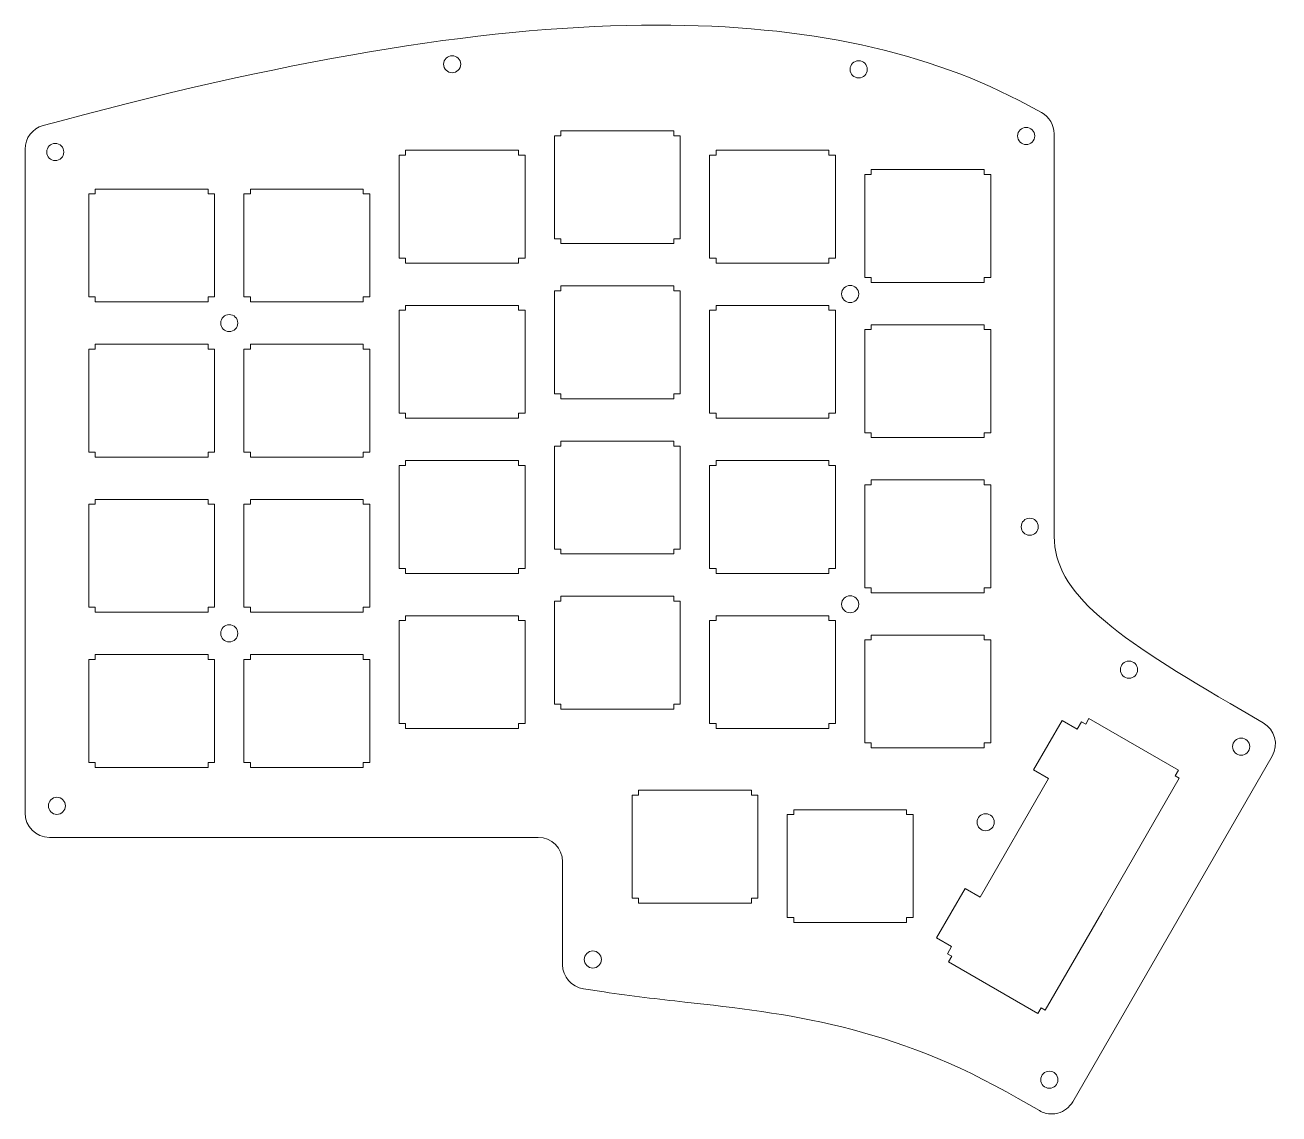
# Model space of a CAD drawing. Header units: inches. Extents: x 73 to 227, y -135 to -1.
import ezdxf

# ---------------------------------------------------------------- set-up
doc = ezdxf.new("R2010")
doc.units = ezdxf.units.IN
doc.header["$MEASUREMENT"] = 0
doc.layers.add('Layer 1', color=7, linetype='Continuous')

# ---------------------------------------------------------------- blocks, each defined once
blk = doc.blocks.new('block 2')
at = {"layer": 'Layer 1', "color": 142, "lineweight": 5, "true_color": 0x149dd9}
for points in [[(139.08, -13.92), (139.08, -14.52), (138.28, -14.52), (138.28, -27.17), (139.08, -27.17), (139.08, -27.77), (152.93, -27.77), (152.93, -27.17), (153.73, -27.17), (153.73, -14.52), (152.93, -14.52), (152.93, -13.92), (139.08, -13.92)], [(139.08, -13.92), (139.08, -14.52), (138.28, -14.52), (138.28, -27.17), (139.08, -27.17), (139.08, -27.77), (152.93, -27.77), (152.93, -27.17), (153.73, -27.17), (153.73, -14.52), (152.93, -14.52), (152.93, -13.92), (139.08, -13.92)], [(120.03, -16.3), (120.03, -16.9), (119.23, -16.9), (119.23, -29.55), (120.03, -29.55), (120.03, -30.15), (133.88, -30.15), (133.88, -29.55), (134.68, -29.55), (134.68, -16.9), (133.88, -16.9), (133.88, -16.3), (120.03, -16.3)], [(120.03, -16.3), (120.03, -16.9), (119.23, -16.9), (119.23, -29.55), (120.03, -29.55), (120.03, -30.15), (133.88, -30.15), (133.88, -29.55), (134.68, -29.55), (134.68, -16.9), (133.88, -16.9), (133.88, -16.3), (120.03, -16.3)], [(158.13, -16.3), (158.13, -16.9), (157.33, -16.9), (157.33, -29.55), (158.13, -29.55), (158.13, -30.15), (171.98, -30.15), (171.98, -29.55), (172.78, -29.55), (172.78, -16.9), (171.98, -16.9), (171.98, -16.3), (158.13, -16.3)], [(158.13, -16.3), (158.13, -16.9), (157.33, -16.9), (157.33, -29.55), (158.13, -29.55), (158.13, -30.15), (171.98, -30.15), (171.98, -29.55), (172.78, -29.55), (172.78, -16.9), (171.98, -16.9), (171.98, -16.3), (158.13, -16.3)], [(177.18, -18.68), (177.18, -19.28), (176.38, -19.28), (176.38, -31.93), (177.18, -31.93), (177.18, -32.53), (191.03, -32.53), (191.03, -31.93), (191.83, -31.93), (191.83, -19.28), (191.03, -19.28), (191.03, -18.68), (177.18, -18.68)], [(177.18, -18.68), (177.18, -19.28), (176.38, -19.28), (176.38, -31.93), (177.18, -31.93), (177.18, -32.53), (191.03, -32.53), (191.03, -31.93), (191.83, -31.93), (191.83, -19.28), (191.03, -19.28), (191.03, -18.68), (177.18, -18.68)], [(81.93, -21.07), (81.93, -21.67), (81.13, -21.67), (81.13, -34.32), (81.93, -34.32), (81.93, -34.92), (95.78, -34.92), (95.78, -34.32), (96.58, -34.32), (96.58, -21.67), (95.78, -21.67), (95.78, -21.07), (81.93, -21.07)], [(81.93, -21.07), (81.93, -21.67), (81.13, -21.67), (81.13, -34.32), (81.93, -34.32), (81.93, -34.92), (95.78, -34.92), (95.78, -34.32), (96.58, -34.32), (96.58, -21.67), (95.78, -21.67), (95.78, -21.07), (81.93, -21.07)], [(100.98, -21.07), (100.98, -21.67), (100.18, -21.67), (100.18, -34.32), (100.98, -34.32), (100.98, -34.92), (114.83, -34.92), (114.83, -34.32), (115.63, -34.32), (115.63, -21.67), (114.83, -21.67), (114.83, -21.07), (100.98, -21.07)], [(100.98, -21.07), (100.98, -21.67), (100.18, -21.67), (100.18, -34.32), (100.98, -34.32), (100.98, -34.92), (114.83, -34.92), (114.83, -34.32), (115.63, -34.32), (115.63, -21.67), (114.83, -21.67), (114.83, -21.07), (100.98, -21.07)], [(139.08, -32.97), (139.08, -33.57), (138.28, -33.57), (138.28, -46.22), (139.08, -46.22), (139.08, -46.82), (152.93, -46.82), (152.93, -46.22), (153.73, -46.22), (153.73, -33.57), (152.93, -33.57), (152.93, -32.97), (139.08, -32.97)], [(139.08, -32.97), (139.08, -33.57), (138.28, -33.57), (138.28, -46.22), (139.08, -46.22), (139.08, -46.82), (152.93, -46.82), (152.93, -46.22), (153.73, -46.22), (153.73, -33.57), (152.93, -33.57), (152.93, -32.97), (139.08, -32.97)], [(120.03, -35.35), (120.03, -35.95), (119.23, -35.95), (119.23, -48.6), (120.03, -48.6), (120.03, -49.2), (133.88, -49.2), (133.88, -48.6), (134.68, -48.6), (134.68, -35.95), (133.88, -35.95), (133.88, -35.35), (120.03, -35.35)], [(120.03, -35.35), (120.03, -35.95), (119.23, -35.95), (119.23, -48.6), (120.03, -48.6), (120.03, -49.2), (133.88, -49.2), (133.88, -48.6), (134.68, -48.6), (134.68, -35.95), (133.88, -35.95), (133.88, -35.35), (120.03, -35.35)], [(158.13, -35.35), (158.13, -35.95), (157.33, -35.95), (157.33, -48.6), (158.13, -48.6), (158.13, -49.2), (171.98, -49.2), (171.98, -48.6), (172.78, -48.6), (172.78, -35.95), (171.98, -35.95), (171.98, -35.35), (158.13, -35.35)], [(158.13, -35.35), (158.13, -35.95), (157.33, -35.95), (157.33, -48.6), (158.13, -48.6), (158.13, -49.2), (171.98, -49.2), (171.98, -48.6), (172.78, -48.6), (172.78, -35.95), (171.98, -35.95), (171.98, -35.35), (158.13, -35.35)], [(177.18, -37.73), (177.18, -38.33), (176.38, -38.33), (176.38, -50.98), (177.18, -50.98), (177.18, -51.58), (191.03, -51.58), (191.03, -50.98), (191.83, -50.98), (191.83, -38.33), (191.03, -38.33), (191.03, -37.73), (177.18, -37.73)], [(177.18, -37.73), (177.18, -38.33), (176.38, -38.33), (176.38, -50.98), (177.18, -50.98), (177.18, -51.58), (191.03, -51.58), (191.03, -50.98), (191.83, -50.98), (191.83, -38.33), (191.03, -38.33), (191.03, -37.73), (177.18, -37.73)], [(81.93, -40.12), (81.93, -40.72), (81.13, -40.72), (81.13, -53.37), (81.93, -53.37), (81.93, -53.97), (95.78, -53.97), (95.78, -53.37), (96.58, -53.37), (96.58, -40.72), (95.78, -40.72), (95.78, -40.12), (81.93, -40.12)], [(81.93, -40.12), (81.93, -40.72), (81.13, -40.72), (81.13, -53.37), (81.93, -53.37), (81.93, -53.97), (95.78, -53.97), (95.78, -53.37), (96.58, -53.37), (96.58, -40.72), (95.78, -40.72), (95.78, -40.12), (81.93, -40.12)], [(100.98, -40.12), (100.98, -40.72), (100.18, -40.72), (100.18, -53.37), (100.98, -53.37), (100.98, -53.97), (114.83, -53.97), (114.83, -53.37), (115.63, -53.37), (115.63, -40.72), (114.83, -40.72), (114.83, -40.12), (100.98, -40.12)], [(100.98, -40.12), (100.98, -40.72), (100.18, -40.72), (100.18, -53.37), (100.98, -53.37), (100.98, -53.97), (114.83, -53.97), (114.83, -53.37), (115.63, -53.37), (115.63, -40.72), (114.83, -40.72), (114.83, -40.12), (100.98, -40.12)], [(139.08, -52.02), (139.08, -52.62), (138.28, -52.62), (138.28, -65.27), (139.08, -65.27), (139.08, -65.87), (152.93, -65.87), (152.93, -65.27), (153.73, -65.27), (153.73, -52.62), (152.93, -52.62), (152.93, -52.02), (139.08, -52.02)], [(139.08, -52.02), (139.08, -52.62), (138.28, -52.62), (138.28, -65.27), (139.08, -65.27), (139.08, -65.87), (152.93, -65.87), (152.93, -65.27), (153.73, -65.27), (153.73, -52.62), (152.93, -52.62), (152.93, -52.02), (139.08, -52.02)], [(120.03, -54.4), (120.03, -55), (119.23, -55), (119.23, -67.65), (120.03, -67.65), (120.03, -68.25), (133.88, -68.25), (133.88, -67.65), (134.68, -67.65), (134.68, -55), (133.88, -55), (133.88, -54.4), (120.03, -54.4)], [(120.03, -54.4), (120.03, -55), (119.23, -55), (119.23, -67.65), (120.03, -67.65), (120.03, -68.25), (133.88, -68.25), (133.88, -67.65), (134.68, -67.65), (134.68, -55), (133.88, -55), (133.88, -54.4), (120.03, -54.4)], [(158.13, -54.4), (158.13, -55), (157.33, -55), (157.33, -67.65), (158.13, -67.65), (158.13, -68.25), (171.98, -68.25), (171.98, -67.65), (172.78, -67.65), (172.78, -55), (171.98, -55), (171.98, -54.4), (158.13, -54.4)], [(158.13, -54.4), (158.13, -55), (157.33, -55), (157.33, -67.65), (158.13, -67.65), (158.13, -68.25), (171.98, -68.25), (171.98, -67.65), (172.78, -67.65), (172.78, -55), (171.98, -55), (171.98, -54.4), (158.13, -54.4)], [(177.18, -56.78), (177.18, -57.38), (176.38, -57.38), (176.38, -70.03), (177.18, -70.03), (177.18, -70.63), (191.03, -70.63), (191.03, -70.03), (191.83, -70.03), (191.83, -57.38), (191.03, -57.38), (191.03, -56.78), (177.18, -56.78)], [(177.18, -56.78), (177.18, -57.38), (176.38, -57.38), (176.38, -70.03), (177.18, -70.03), (177.18, -70.63), (191.03, -70.63), (191.03, -70.03), (191.83, -70.03), (191.83, -57.38), (191.03, -57.38), (191.03, -56.78), (177.18, -56.78)], [(81.93, -59.17), (81.93, -59.77), (81.13, -59.77), (81.13, -72.42), (81.93, -72.42), (81.93, -73.02), (95.78, -73.02), (95.78, -72.42), (96.58, -72.42), (96.58, -59.77), (95.78, -59.77), (95.78, -59.17), (81.93, -59.17)], [(81.93, -59.17), (81.93, -59.77), (81.13, -59.77), (81.13, -72.42), (81.93, -72.42), (81.93, -73.02), (95.78, -73.02), (95.78, -72.42), (96.58, -72.42), (96.58, -59.77), (95.78, -59.77), (95.78, -59.17), (81.93, -59.17)], [(100.98, -59.17), (100.98, -59.77), (100.18, -59.77), (100.18, -72.42), (100.98, -72.42), (100.98, -73.02), (114.83, -73.02), (114.83, -72.42), (115.63, -72.42), (115.63, -59.77), (114.83, -59.77), (114.83, -59.17), (100.98, -59.17)], [(100.98, -59.17), (100.98, -59.77), (100.18, -59.77), (100.18, -72.42), (100.98, -72.42), (100.98, -73.02), (114.83, -73.02), (114.83, -72.42), (115.63, -72.42), (115.63, -59.77), (114.83, -59.77), (114.83, -59.17), (100.98, -59.17)], [(139.08, -71.07), (139.08, -71.67), (138.28, -71.67), (138.28, -84.32), (139.08, -84.32), (139.08, -84.92), (152.93, -84.92), (152.93, -84.32), (153.73, -84.32), (153.73, -71.67), (152.93, -71.67), (152.93, -71.07), (139.08, -71.07)], [(139.08, -71.07), (139.08, -71.67), (138.28, -71.67), (138.28, -84.32), (139.08, -84.32), (139.08, -84.92), (152.93, -84.92), (152.93, -84.32), (153.73, -84.32), (153.73, -71.67), (152.93, -71.67), (152.93, -71.07), (139.08, -71.07)], [(120.03, -73.45), (120.03, -74.05), (119.23, -74.05), (119.23, -86.7), (120.03, -86.7), (120.03, -87.3), (133.88, -87.3), (133.88, -86.7), (134.68, -86.7), (134.68, -74.05), (133.88, -74.05), (133.88, -73.45), (120.03, -73.45)], [(120.03, -73.45), (120.03, -74.05), (119.23, -74.05), (119.23, -86.7), (120.03, -86.7), (120.03, -87.3), (133.88, -87.3), (133.88, -86.7), (134.68, -86.7), (134.68, -74.05), (133.88, -74.05), (133.88, -73.45), (120.03, -73.45)], [(158.13, -73.45), (158.13, -74.05), (157.33, -74.05), (157.33, -86.7), (158.13, -86.7), (158.13, -87.3), (171.98, -87.3), (171.98, -86.7), (172.78, -86.7), (172.78, -74.05), (171.98, -74.05), (171.98, -73.45), (158.13, -73.45)], [(158.13, -73.45), (158.13, -74.05), (157.33, -74.05), (157.33, -86.7), (158.13, -86.7), (158.13, -87.3), (171.98, -87.3), (171.98, -86.7), (172.78, -86.7), (172.78, -74.05), (171.98, -74.05), (171.98, -73.45), (158.13, -73.45)], [(177.18, -75.83), (177.18, -76.43), (176.38, -76.43), (176.38, -89.08), (177.18, -89.08), (177.18, -89.68), (191.03, -89.68), (191.03, -89.08), (191.83, -89.08), (191.83, -76.43), (191.03, -76.43), (191.03, -75.83), (177.18, -75.83)], [(177.18, -75.83), (177.18, -76.43), (176.38, -76.43), (176.38, -89.08), (177.18, -89.08), (177.18, -89.68), (191.03, -89.68), (191.03, -89.08), (191.83, -89.08), (191.83, -76.43), (191.03, -76.43), (191.03, -75.83), (177.18, -75.83)], [(81.93, -78.22), (81.93, -78.82), (81.13, -78.82), (81.13, -91.47), (81.93, -91.47), (81.93, -92.07), (95.78, -92.07), (95.78, -91.47), (96.58, -91.47), (96.58, -78.82), (95.78, -78.82), (95.78, -78.22), (81.93, -78.22)], [(81.93, -78.22), (81.93, -78.82), (81.13, -78.82), (81.13, -91.47), (81.93, -91.47), (81.93, -92.07), (95.78, -92.07), (95.78, -91.47), (96.58, -91.47), (96.58, -78.82), (95.78, -78.82), (95.78, -78.22), (81.93, -78.22)], [(100.98, -78.22), (100.98, -78.82), (100.18, -78.82), (100.18, -91.47), (100.98, -91.47), (100.98, -92.07), (114.83, -92.07), (114.83, -91.47), (115.63, -91.47), (115.63, -78.82), (114.83, -78.82), (114.83, -78.22), (100.98, -78.22)], [(100.98, -78.22), (100.98, -78.82), (100.18, -78.82), (100.18, -91.47), (100.98, -91.47), (100.98, -92.07), (114.83, -92.07), (114.83, -91.47), (115.63, -91.47), (115.63, -78.82), (114.83, -78.82), (114.83, -78.22), (100.98, -78.22)], [(214.97, -93.42), (214.97, -93.42), (214.46, -93.12), (214.86, -92.42), (203.89, -86.09), (203.49, -86.79), (202.98, -86.49), (202.98, -86.5), (202.97, -86.49), (202.44, -87.39), (200.59, -86.32), (197.09, -92.39), (198.94, -93.46), (190.54, -108.01), (188.68, -106.94), (185.18, -113), (187.04, -114.07), (186.53, -114.97), (186.89, -115.17), (187.05, -115.26), (186.64, -115.97), (197.61, -122.3), (198.01, -121.6), (198.53, -121.9), (198.53, -121.9), (198.53, -121.9), (205.46, -109.9), (205.46, -109.9), (214.97, -93.42), (214.97, -93.42)], [(148.61, -94.88), (148.61, -95.48), (147.81, -95.48), (147.81, -108.13), (148.61, -108.13), (148.61, -108.73), (162.46, -108.73), (162.46, -108.13), (163.26, -108.13), (163.26, -95.48), (162.46, -95.48), (162.46, -94.88), (148.61, -94.88)], [(148.61, -94.88), (148.61, -95.48), (147.81, -95.48), (147.81, -108.13), (148.61, -108.13), (148.61, -108.73), (162.46, -108.73), (162.46, -108.13), (163.26, -108.13), (163.26, -95.48), (162.46, -95.48), (162.46, -94.88), (148.61, -94.88)], [(167.66, -97.27), (167.66, -97.87), (166.86, -97.87), (166.86, -110.52), (167.66, -110.52), (167.66, -111.12), (181.51, -111.12), (181.51, -110.52), (182.31, -110.52), (182.31, -97.87), (181.51, -97.87), (181.51, -97.27), (167.66, -97.27)], [(167.66, -97.27), (167.66, -97.87), (166.86, -97.87), (166.86, -110.52), (167.66, -110.52), (167.66, -111.12), (181.51, -111.12), (181.51, -110.52), (182.31, -110.52), (182.31, -97.87), (181.51, -97.87), (181.51, -97.27), (167.66, -97.27)]]:
    blk.add_lwpolyline(points, dxfattribs=at)
at = {"layer": 'Layer 1', "color": 22, "lineweight": 20, "true_color": 0xd62227}
blk.add_open_spline([(199.31, -134.63), (198.78, -134.63), (198.27, -134.49), (197.81, -134.22), (197.81, -134.22), (195.21, -132.72), (195.21, -132.72), (179.58, -123.71), (166.72, -122.27), (154.28, -120.89), (151.03, -120.53), (147.69, -120.15), (144.39, -119.65), (144.39, -119.65), (141.84, -119.27), (141.84, -119.27), (140.38, -119.04), (139.29, -117.78), (139.29, -116.3), (139.29, -116.3), (139.29, -103.67), (139.29, -103.67), (139.29, -102.01), (137.95, -100.67), (136.29, -100.67), (136.29, -100.67), (76.32, -100.67), (76.32, -100.67), (74.67, -100.67), (73.32, -99.33), (73.32, -97.67), (73.32, -97.67), (73.32, -16.17), (73.32, -16.17), (73.32, -14.81), (74.23, -13.63), (75.54, -13.27), (75.54, -13.27), (77.76, -12.68), (77.76, -12.68), (107.13, -4.77), (131.03, -0.93), (150.84, -0.93), (169.28, -0.93), (184.21, -4.16), (196.48, -10.81), (196.48, -10.81), (198.05, -11.67), (198.05, -11.67), (199.02, -12.19), (199.62, -13.2), (199.62, -14.3), (199.62, -14.3), (199.62, -63.71), (199.62, -63.71), (199.62, -70.62), (206.74, -75.9), (222.68, -85.1), (222.68, -85.1), (225.28, -86.6), (225.28, -86.6), (226.71, -87.43), (227.2, -89.26), (226.38, -90.7), (226.38, -90.7), (201.9, -133.13), (201.9, -133.13), (201.51, -133.82), (200.85, -134.32), (200.08, -134.52), (199.83, -134.59), (199.57, -134.63), (199.31, -134.63)], degree=3, knots=[0, 0, 0, 0, 1, 1, 1, 2, 2, 2, 3, 3, 3, 4, 4, 4, 5, 5, 5, 6, 6, 6, 7, 7, 7, 8, 8, 8, 9, 9, 9, 10, 10, 10, 11, 11, 11, 12, 12, 12, 13, 13, 13, 14, 14, 14, 15, 15, 15, 16, 16, 16, 17, 17, 17, 18, 18, 18, 19, 19, 19, 20, 20, 20, 21, 21, 21, 22, 22, 22, 23, 23, 23, 24, 24, 24, 24], dxfattribs=at)
at = {"layer": 'Layer 1', "color": 22, "lineweight": 20, "true_color": 0xc52027}
for points in [[(126.79, -5.74), (126.79, -6.32), (126.32, -6.79), (125.74, -6.79), (125.16, -6.79), (124.69, -6.32), (124.69, -5.74), (124.69, -5.16), (125.16, -4.69), (125.74, -4.69), (126.32, -4.69), (126.79, -5.16), (126.79, -5.74)], [(176.68, -6.37), (176.68, -6.95), (176.21, -7.42), (175.63, -7.42), (175.05, -7.42), (174.58, -6.95), (174.58, -6.37), (174.58, -5.79), (175.05, -5.32), (175.63, -5.32), (176.21, -5.32), (176.68, -5.79), (176.68, -6.37)], [(197.23, -14.55), (197.23, -15.13), (196.76, -15.6), (196.18, -15.6), (195.6, -15.6), (195.13, -15.13), (195.13, -14.55), (195.13, -13.97), (195.6, -13.5), (196.18, -13.5), (196.76, -13.5), (197.23, -13.97), (197.23, -14.55)], [(78.08, -16.52), (78.08, -17.1), (77.61, -17.57), (77.03, -17.57), (76.45, -17.57), (75.98, -17.1), (75.98, -16.52), (75.98, -15.94), (76.45, -15.47), (77.03, -15.47), (77.61, -15.47), (78.08, -15.94), (78.08, -16.52)], [(175.63, -33.95), (175.63, -34.53), (175.16, -35), (174.58, -35), (174, -35), (173.53, -34.53), (173.53, -33.95), (173.53, -33.37), (174, -32.9), (174.58, -32.9), (175.16, -32.9), (175.63, -33.37), (175.63, -33.95)], [(99.43, -37.52), (99.43, -38.1), (98.96, -38.57), (98.38, -38.57), (97.8, -38.57), (97.33, -38.1), (97.33, -37.52), (97.33, -36.94), (97.8, -36.47), (98.38, -36.47), (98.96, -36.47), (99.43, -36.94), (99.43, -37.52)], [(197.67, -62.53), (197.67, -63.11), (197.2, -63.58), (196.62, -63.58), (196.04, -63.58), (195.57, -63.11), (195.57, -62.53), (195.57, -61.95), (196.04, -61.48), (196.62, -61.48), (197.2, -61.48), (197.67, -61.95), (197.67, -62.53)], [(175.63, -72.05), (175.63, -72.63), (175.16, -73.1), (174.58, -73.1), (174, -73.1), (173.53, -72.63), (173.53, -72.05), (173.53, -71.47), (174, -71), (174.58, -71), (175.16, -71), (175.63, -71.47), (175.63, -72.05)], [(99.43, -75.62), (99.43, -76.2), (98.96, -76.67), (98.38, -76.67), (97.8, -76.67), (97.33, -76.2), (97.33, -75.62), (97.33, -75.04), (97.8, -74.57), (98.38, -74.57), (98.96, -74.57), (99.43, -75.04), (99.43, -75.62)], [(209.85, -80.08), (209.85, -80.66), (209.38, -81.13), (208.8, -81.13), (208.22, -81.13), (207.75, -80.66), (207.75, -80.08), (207.75, -79.5), (208.22, -79.03), (208.8, -79.03), (209.38, -79.03), (209.85, -79.5), (209.85, -80.08)], [(223.62, -89.53), (223.62, -90.11), (223.15, -90.58), (222.57, -90.58), (221.99, -90.58), (221.52, -90.11), (221.52, -89.53), (221.52, -88.95), (221.99, -88.48), (222.57, -88.48), (223.15, -88.48), (223.62, -88.95), (223.62, -89.53)], [(78.28, -96.8), (78.28, -97.38), (77.81, -97.85), (77.23, -97.85), (76.65, -97.85), (76.18, -97.38), (76.18, -96.8), (76.18, -96.22), (76.65, -95.75), (77.23, -95.75), (77.81, -95.75), (78.28, -96.22), (78.28, -96.8)], [(192.26, -98.81), (192.26, -99.39), (191.79, -99.86), (191.21, -99.86), (190.63, -99.86), (190.16, -99.39), (190.16, -98.81), (190.16, -98.23), (190.63, -97.76), (191.21, -97.76), (191.79, -97.76), (192.26, -98.23), (192.26, -98.81)], [(144.05, -115.67), (144.05, -116.25), (143.58, -116.72), (143, -116.72), (142.42, -116.72), (141.95, -116.25), (141.95, -115.67), (141.95, -115.09), (142.42, -114.62), (143, -114.62), (143.58, -114.62), (144.05, -115.09), (144.05, -115.67)], [(200.08, -130.43), (200.08, -131.01), (199.61, -131.48), (199.03, -131.48), (198.45, -131.48), (197.98, -131.01), (197.98, -130.43), (197.98, -129.85), (198.45, -129.38), (199.03, -129.38), (199.61, -129.38), (200.08, -129.85), (200.08, -130.43)]]:
    blk.add_open_spline(points, degree=3, knots=[0, 0, 0, 0, 1, 1, 1, 2, 2, 2, 3, 3, 3, 4, 4, 4, 4], dxfattribs=at)

msp = doc.modelspace()

# ---------------------------------------------------------------- block references
at = {"layer": 'Layer 1'}
msp.add_blockref('block 2', (0, 0), dxfattribs=at)

doc.saveas('drawing.dxf')
